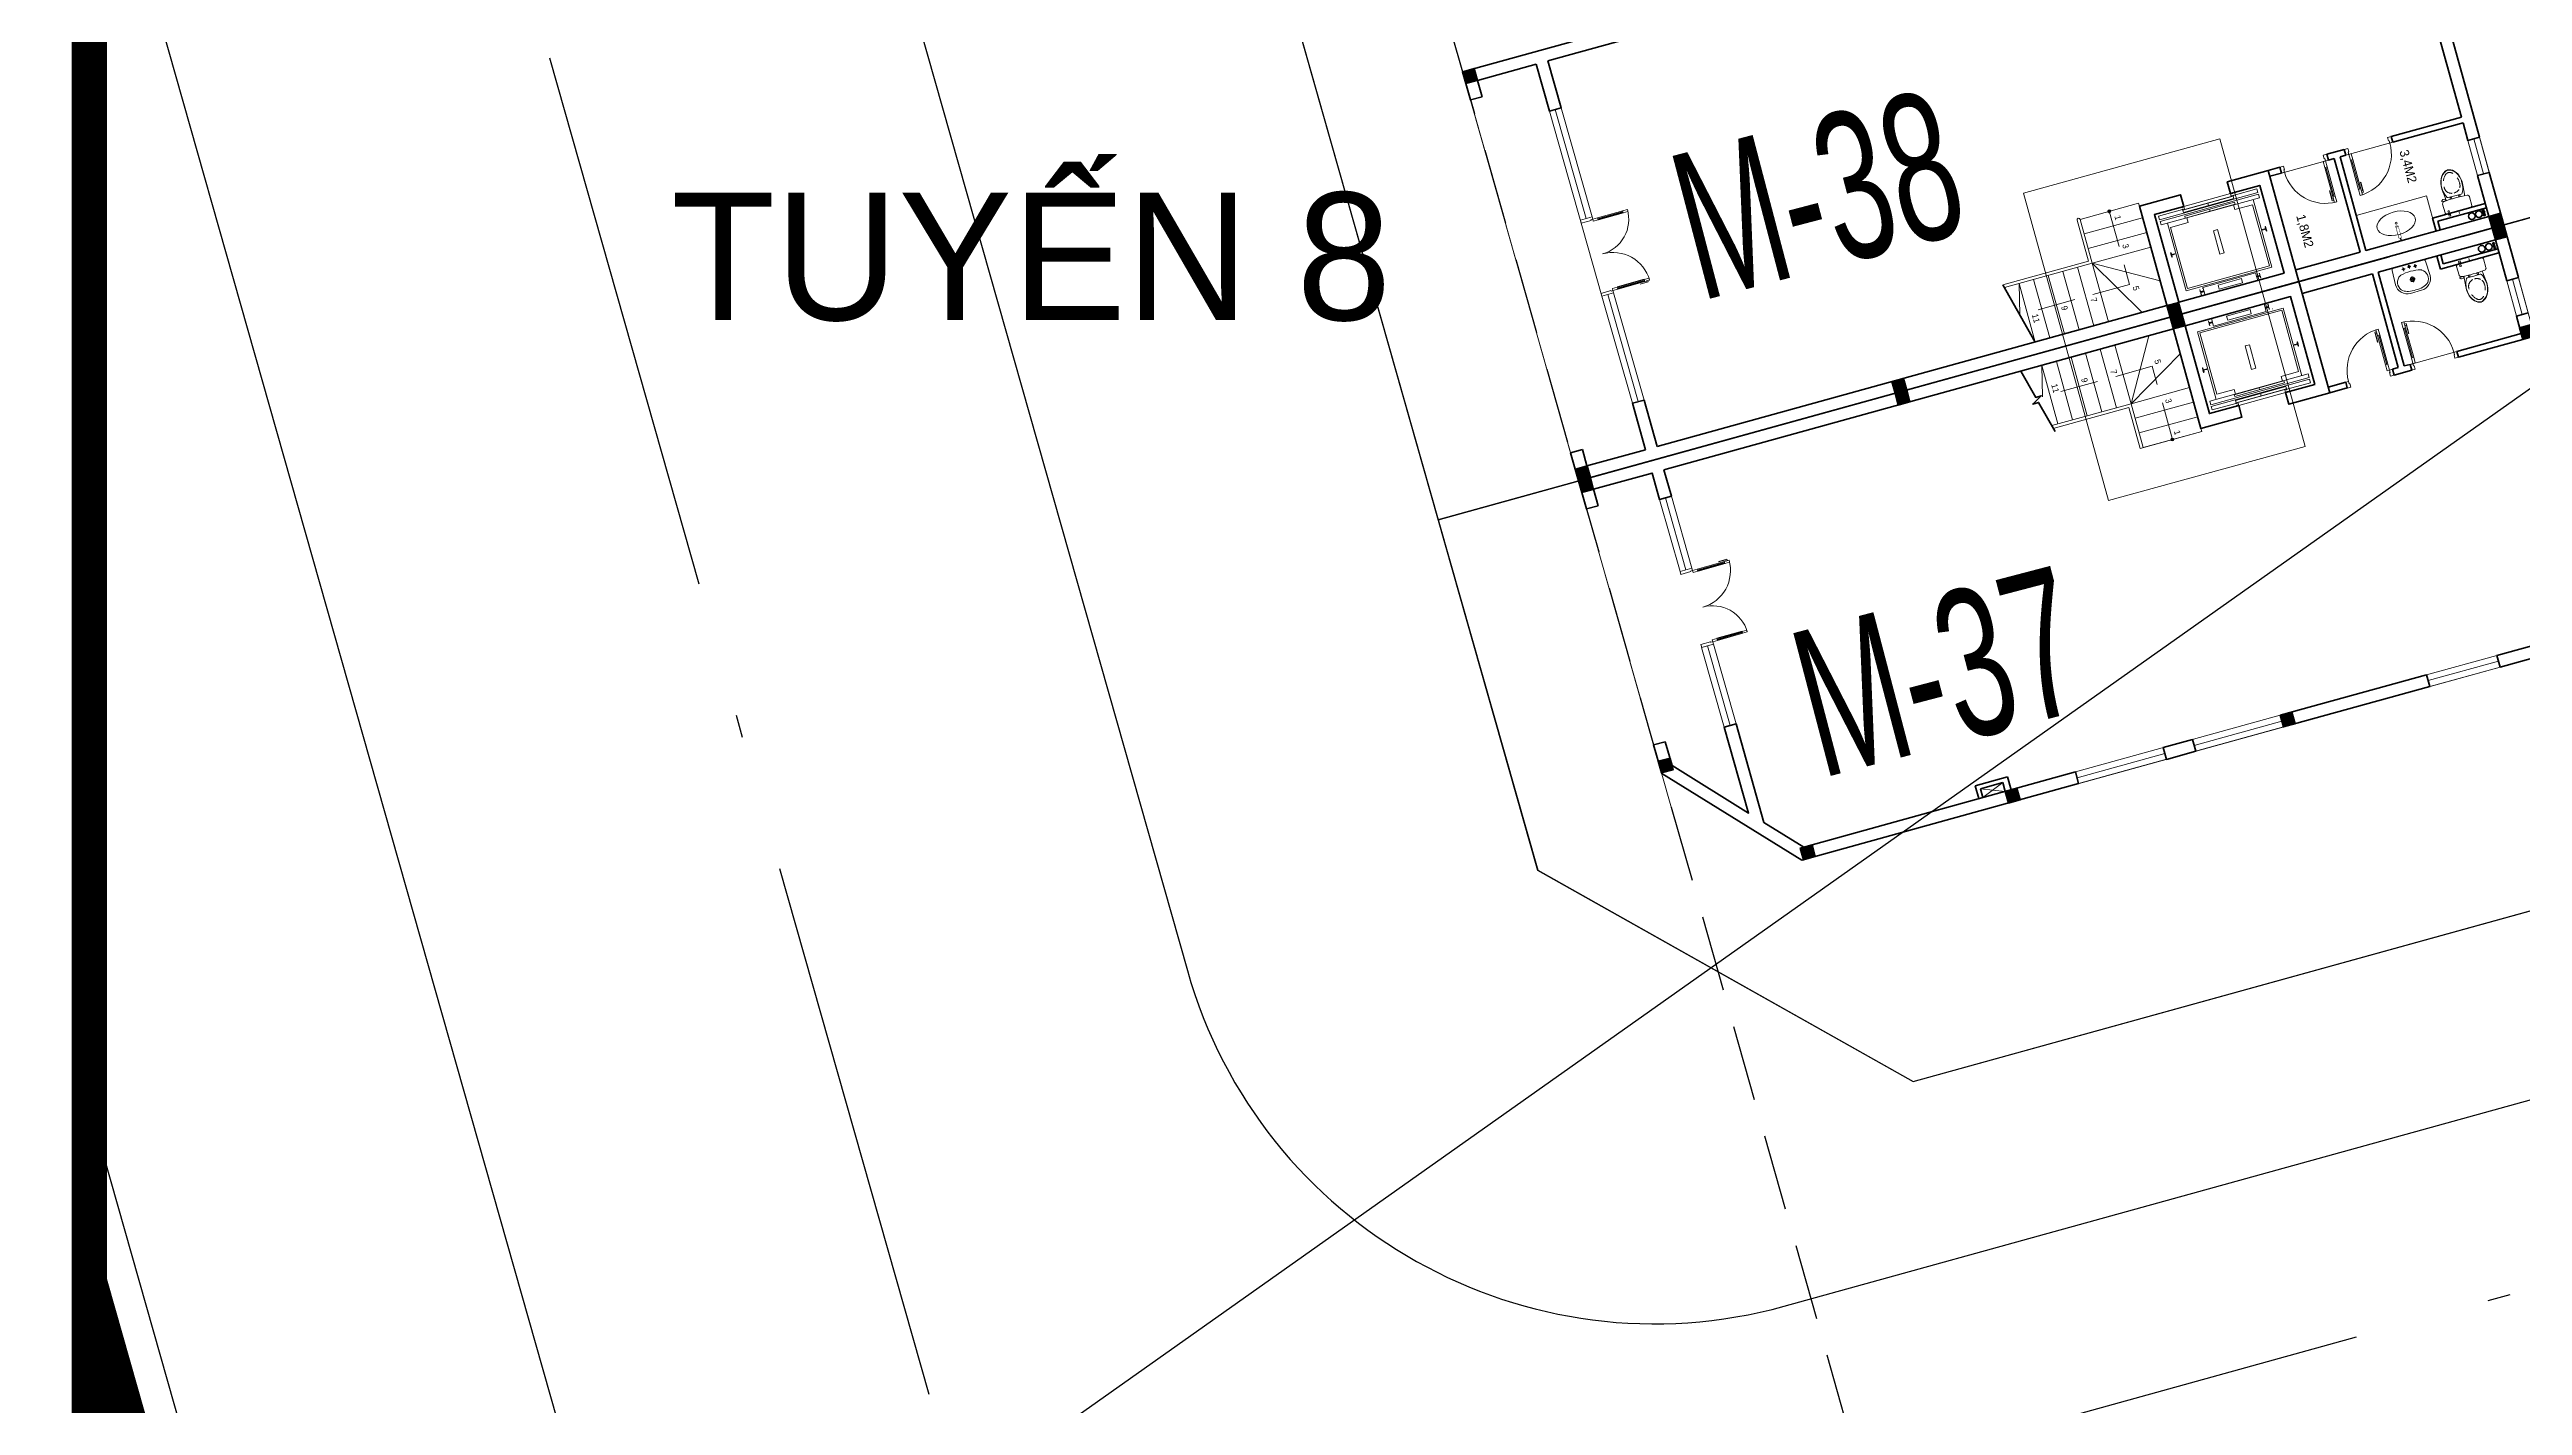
# Model space of a CAD drawing. Header units: metres. Extents: x 568006 to 1139366, y 2064802 to 4131555.
# Drawn here: x 569858.88 to 569899.6, y 2065001.44 to 2065023.77 of the extents above; entities that cross this region are included whole.
import ezdxf
from ezdxf.enums import TextEntityAlignment as Align
from ezdxf.xclip import XClip

# ---------------------------------------------------------------- set-up
doc = ezdxf.new("R2010")
doc.units = ezdxf.units.M
doc.header["$XCLIPFRAME"] = 0
for name, pattern in [('$AUDIT_BAD_LTYPE2', [0]), ('ACAD_ISO10W100', [18.5, 12, -3, 0.5, -3]), ('CENTER', [2, 1.25, -0.25, 0.25, -0.25]), ('CENTER2', [1.125, 0.75, -0.125, 0.125, -0.125]), ('HIDDEN', [0.375, 0.25, -0.125]), ('HIDDEN2', [0.1875, 0.125, -0.0625]), ('xref-thap C (mb tang 32-2)$0$HIDDEN', [0.375, 0.25, -0.125])]:
    doc.linetypes.add(name, pattern=pattern)
doc.layers.get('0').update_dxf_attribs({"linetype": 'CONTINUOUS'})
doc.layers.get('DEFPOINTS').update_dxf_attribs({"color": 152, "linetype": 'CONTINUOUS'})
for name, color, linetype, lineweight in [('-CONCRETE', 1, 'CONTINUOUS', 35), ('-DIM', 9, 'CONTINUOUS', 13), ('-DOOR', 137, 'CONTINUOUS', 9), ('-FURNITURE', 46, 'CONTINUOUS', 9), ('-HATCH', 8, 'CONTINUOUS', 5), ('-KH', 143, 'CONTINUOUS', 13), ('-LINE1', 7, 'CONTINUOUS', 18), ('-LINE2', 252, 'CONTINUOUS', 9), ('-TEXT', 7, 'CONTINUOUS', 15), ('-WALL', 4, 'CONTINUOUS', 35), ('A-KY HIEU', 34, 'CONTINUOUS', 20), ('boDnv', 54, 'CONTINUOUS', 25), ('E- RANH GIOI', 1, 'CENTER', 13), ('hung-demlonha', 7, 'CONTINUOUS', 15)]:
    doc.layers.add(name, color=color, linetype=linetype, lineweight=lineweight)
for name, color, linetype in [('01.AXIS', 160, 'CENTER2'), ('APOLIC', 7, 'CONTINUOUS'), ('CDC.01.AXIS', 160, 'CENTER2'), ('ChiaLo', 128, 'CENTER'), ('datOBt', 42, 'CONTINUOUS'), ('datOlienke', 42, 'CONTINUOUS'), ('datOXh', 42, 'CONTINUOUS'), ('ghi_chu', 7, 'CONTINUOUS'), ('LogDg', 7, 'CONTINUOUS'), ('LoLK', 6, 'CONTINUOUS'), ('RANHGIOI', 2, 'HIDDEN'), ('TEXT25', 2, 'CONTINUOUS'), ('TimDg', 222, 'CONTINUOUS'), ('ViaHeS', 32, 'CONTINUOUS')]:
    doc.layers.add(name, color=color, linetype=linetype)
doc.layers.add('KCS_Plotter', color=11, linetype='CONTINUOUS', plot=False)
doc.styles.add('avantH', font='', dxfattribs={"height": 10})
doc.styles.add('kieuchuDim', font='arial.ttf', dxfattribs={"width": 0.75})
doc.styles.add('QH1', font='arialbd.ttf', dxfattribs={"width": 0.8})
doc.styles.add('rms', font='romans.shx', dxfattribs={"width": 0.7, "bigfont": 'vns.shx'})
doc.styles.add('T1', font='', dxfattribs={"height": 200})
doc.styles.get('avantH').set_extended_font_data('.VnAvantH')
doc.styles.get('T1').set_extended_font_data('VNgeometric Light')
doc.linetypes.add('ADL', pattern='A,0.125,-0.15,["++",rms,S=0.5,R=0,X=0,Y=-0.2245],-1.35,1.125', length=2.75)

# ---------------------------------------------------------------- blocks, each defined once
blk = doc.blocks.new('A$C758D662A')
at = {"linetype": 'HIDDEN', "ltscale": 500}
for radius in [300, 200]:
    blk.add_circle((0, 0), radius, dxfattribs=at)
at = {"layer": 'CDC.01.AXIS', "ltscale": 200}
for p, q in [((437, 0), (-437, 0)), ((0, 437), (0, -437))]:
    blk.add_line(p, q, dxfattribs=at)
blk = doc.blocks.new('MAU M1SH')
at = {"layer": '01.AXIS', "ltscale": 500}
for p, q in [((-370, 15724), (-370, -2671)), ((5410, 15724), (5410, -2671)), ((-1468, 14700), (6323, 14700)), ((-1468, 9100), (6323, 9100)), ((-1468, 4400), (6323, 4400)), ((-1575, -100), (6216, -100))]:
    blk.add_line(p, q, dxfattribs=at)
at = {"xscale": 0.5, "yscale": 0.5, "zscale": 0.5}
for p in [(-30, 14700), (5070, 14700), (-30, 9550), (5070, 9550), (-30, 8650), (5070, 8650), (-30, 4850), (5070, 4850), (-30, 3950), (5070, 3950), (-30, -100), (5070, -100)]:
    blk.add_blockref('A$C758D662A', p, dxfattribs=at)
blk = doc.blocks.new('A$C5C575821')
at = {"layer": '-CONCRETE'}
h = blk.add_hatch(color=256, dxfattribs=at)
h.dxf.hatch_style = 1
h.paths.add_polyline_path([(0, 200), (0, 0), (200, 0), (200, 200)])
blk.add_lwpolyline([(0, 0), (200, 0), (200, 200), (0, 200)], close=True, dxfattribs=at)
blk = doc.blocks.new('X-5M-DH-2-CORE$0$A$C75E80C28')
at = {"layer": '-LINE2', "linetype": 'Continuous', "ltscale": 2}
for p, q in [((-731, -149), (731, -149)), ((-731, -1305), (-731, -149)), ((-700, -179), (700, -179)), ((-700, -1225), (-700, -179)), ((-557, -113), (-560, -113)), ((-510, -22), (-510, -51)), ((-507, -22), (-510, -22)), ((-510, -109), (-510, -79)), ((-507, -22), (-507, -51)), ((-507, -109), (-507, -79)), ((-456, -57), (-501, -57)), ((-456, -60), (-501, -60)), ((-456, -70), (-501, -70)), ((-456, -73), (-501, -73)), ((-453, -63), (-453, -67)), ((-450, -63), (-450, -67)), ((450, -63), (450, -67)), ((453, -63), (453, -67)), ((456, -57), (501, -57)), ((456, -60), (501, -60)), ((456, -70), (501, -70)), ((456, -73), (501, -73)), ((457, -113), (460, -113)), ((507, -22), (510, -22)), ((507, -22), (507, -51)), ((507, -109), (507, -79)), ((510, -22), (510, -51)), ((510, -109), (510, -79)), ((700, -1225), (700, -179)), ((731, -1305), (731, -149)), ((840, -1305), (-840, -1305)), ((-840, -1365), (-840, -1305)), ((840, -1365), (-840, -1365)), ((840, -1395), (-840, -1395)), ((-840, -1395), (-840, -1455)), ((-840, -1455), (-435, -1455)), ((-700, -1225), (-400, -1225)), ((-435, -1450), (-435, -1460)), ((-435, -1450), (-400, -1450)), ((-435, -1460), (-425, -1460)), ((-435, -1490), (-435, -1500)), ((-435, -1490), (-425, -1490)), ((-435, -1500), (-400, -1500)), ((-433, -1452), (-433, -1458)), ((-433, -1452), (-402, -1452)), ((-433, -1458), (-425, -1458)), ((-433, -1492), (-433, -1498)), ((-433, -1492), (-425, -1492)), ((-433, -1498), (-402, -1498)), ((430, -1406), (-430, -1406)), ((-430, -1406), (-430, -1446)), ((430, -1446), (-430, -1446)), ((425, -1309), (-425, -1309)), ((-425, -1343), (-425, -1309)), ((425, -1343), (-425, -1343)), ((-425, -1458), (-425, -1460)), ((-425, -1490), (-425, -1492)), ((-402, -1452), (-402, -1498)), ((-400, -1305), (-400, -1225)), ((400, -1450), (-400, -1450)), ((-400, -1450), (-400, -1500)), ((0, -1309), (0, -1343)), ((0, -1406), (0, -1446)), ((700, -1225), (400, -1225)), ((400, -1305), (400, -1225)), ((400, -1450), (400, -1500)), ((435, -1450), (400, -1450)), ((435, -1500), (400, -1500)), ((402, -1452), (402, -1498)), ((433, -1452), (402, -1452)), ((433, -1498), (402, -1498)), ((425, -1343), (425, -1309)), ((433, -1458), (425, -1458)), ((425, -1458), (425, -1460)), ((435, -1460), (425, -1460)), ((425, -1490), (425, -1492)), ((435, -1490), (425, -1490)), ((433, -1492), (425, -1492)), ((430, -1406), (430, -1446)), ((433, -1452), (433, -1458)), ((433, -1492), (433, -1498)), ((435, -1450), (435, -1460)), ((840, -1455), (435, -1455)), ((435, -1490), (435, -1500)), ((840, -1365), (840, -1305)), ((840, -1395), (840, -1455))]:
    blk.add_line(p, q, dxfattribs=at)
for points in [[(-450, 0), (-450, -130), (450, -130), (450, 0)], [(-200, -29), (200, -29), (200, -101), (-200, -101)], [(-36, -584), (36, -584), (36, -984), (-36, -984)]]:
    blk.add_lwpolyline(points, close=True, dxfattribs=at)
for points in [[(-780, -789), (-751, -789, 0.414214), (-750, -788), (-750, -784), (-750, -780, 0.414214), (-751, -779), (-780, -779, -0.256978), (-784, -782), (-798, -782, -0.414214), (-801, -779), (-804, -750, 0.414214), (-807, -746), (-812, -746), (-812, -784), (-812, -822), (-807, -822, 0.414214), (-804, -818), (-801, -789, -0.414214), (-798, -786), (-784, -786, -0.256978), (-780, -789)], [(780, -789), (751, -789, -0.414214), (750, -788), (750, -784), (750, -780, -0.414214), (751, -779), (780, -779, 0.256978), (784, -782), (798, -782, 0.414214), (801, -779), (804, -750, -0.414214), (807, -746), (812, -746), (812, -784), (812, -822), (807, -822, -0.414214), (804, -818), (801, -789, 0.414214), (798, -786), (784, -786, 0.256978), (780, -789)]]:
    blk.add_lwpolyline(points, format="xyb", dxfattribs=at)
for centre, radius, start, end in [((-501, -51), 9.4, 180, 270), ((-501, -79), 9.4, 90, 180), ((-501, -51), 6.2, 180, 270), ((-501, -79), 6.2, 90, 180), ((-456, -63), 6.2, 360, 90), ((-456, -63), 3, 360, 90), ((-456, -67), 6.2, 270, 360), ((-456, -67), 3, 270, 360), ((456, -63), 6.2, 90, 180), ((456, -67), 6.2, 180, 270), ((456, -63), 3, 90, 180), ((456, -67), 3, 180, 270), ((501, -51), 6.2, 270, 360), ((501, -51), 9.4, 270, 360), ((501, -79), 9.4, 360, 90), ((501, -79), 6.2, 360, 90)]:
    blk.add_arc(centre, radius, start, end, dxfattribs=at)
blk = doc.blocks.new('A$C3F71457E')
at = {"layer": '-CONCRETE'}
blk.add_lwpolyline([(0, -100), (0, 400), (-1500, 400), (-1500, -1400), (0, -1400), (0, -900), (200, -900), (200, -1600), (-1700, -1600), (-1700, 600), (200, 600), (200, -100), (0, -100)], dxfattribs=at)
at = {"layer": '-LINE1'}
blk.add_line((0, -900), (0, -100), dxfattribs=at)
at = {"color": 2, "rotation": 90}
blk.add_blockref('X-5M-DH-2-CORE$0$A$C75E80C28', (-1500, -500), dxfattribs=at)
blk = doc.blocks.new('A$C18091ED7')
for p, q in [((-83, -267), (-83, -300)), ((-83, -278), (-83, -288)), ((-61, -290), (-83, -290)), ((-63, -265), (-81, -265)), ((-61, -267), (-61, -300)), ((0, -42), (0, 0)), ((61, -267), (61, -300)), ((61, -290), (83, -290)), ((63, -265), (81, -265)), ((83, -267), (83, -300)), ((83, -278), (83, -288)), ((146, -27), (179, -27)), ((146, -27), (146, -30)), ((146, -30), (166, -30)), ((153, -37), (146, -30)), ((152, 0), (152, -27)), ((152, 0), (179, 0)), ((153, -37), (166, -37)), ((153, -40), (153, -37)), ((153, -40), (178, -40)), ((153, -40), (178, -40)), ((153, -40), (153, -42)), ((165, -262), (165, -290)), ((185, -30), (166, -30)), ((178, -37), (166, -37)), ((168, -260), (228, -260)), ((168, -292), (207, -292)), ((185, -30), (178, -37)), ((178, -37), (178, -40)), ((178, -40), (178, -42)), ((179, 0), (179, -27)), ((179, -27), (185, -27)), ((185, -27), (185, -30)), ((231, -274), (231, -262))]:
    blk.add_line(p, q)
for points in [[(230, -219, -0.137407), (225, -235), (222, -241, -0.236081), (198, -255, -0.051961), (-198, -255, -0.236081), (-222, -241), (-225, -235, -0.137407), (-230, -219), (-230, -72, -0.198912), (-226, -63), (-209, -46, -0.198912), (-200, -42), (0, -42), (200, -42, -0.198912), (209, -46), (226, -63, -0.198912), (230, -72)], [(144, -619, -0.212405), (26, -734, -0.027685), (-1, -739, -0.022279), (-26, -734, -0.212405), (-144, -619, -0.142796), (-167, -428, -0.093005), (-128, -309, -0.256439), (-111, -300), (0, -300), (111, -300, -0.256439), (128, -309, -0.093005), (167, -428, -0.142796)]]:
    blk.add_lwpolyline(points, format="xyb", close=True)
at = {"linetype": 'xref-thap C (mb tang 32-2)$0$HIDDEN', "ltscale": 100}
blk.add_lwpolyline([(61, -669, -0.199031), (0, -699, -0.199031), (-61, -669, -0.218924), (-132, -478, -0.153791), (-112, -404, -0.236701), (0, -348, -0.236701), (112, -404, -0.153791), (132, -478, -0.218924)], format="xyb", close=True, dxfattribs=at)
blk.add_circle((166, -78), 13.9)
for centre, radius, start, end in [((-81, -267), 1.98, 90, 180), ((-63, -267), 1.98, 0, 90), ((63, -267), 1.98, 90, 180), ((81, -267), 1.98, 0, 90), ((168, -262), 2.47, 90, 180), ((168, -290), 2.47, 180, 270), ((207, -277), 15.5, 270, 306.4659), ((168, -225), 80.1, 306.4659, 320.3123), ((228, -274), 2.47, 320.3123, 0)]:
    blk.add_arc(centre, radius, start, end)
for points in [[(-156, -259), (-157, -267), (-164, -328), (-169, -385), (-184, -528), (-136, -679), (-50, -735), (-20, -741), (0, -744)], [(156, -259), (157, -267), (164, -328), (169, -385), (184, -528), (136, -679), (50, -735), (20, -741), (0, -744)]]:
    blk.add_open_spline(points, degree=3, knots=[130.613938, 130.613938, 130.613938, 130.613938, 152.852109, 311.129351, 417.703951, 561.383393, 697.692632, 710.812262, 710.812262, 710.812262, 710.812262])
blk = doc.blocks.new('Sink_Cicle')
blk.add_lwpolyline([(17, -50), (-17, -50), (-18, -252), (17, -252)], close=True)
blk.add_circle((0, -300), 17.5)
at = {"layer": 'DEFPOINTS'}
blk.add_line((0, -100), (0, 0), dxfattribs=at)
blk.add_wipeout([(17, -50), (-17, -50), (-18, -252), (17, -252)])
at = {"layer": '-FURNITURE', "linetype": 'Continuous'}
blk.add_ellipse((0, -300), major_axis=(-325, 0), ratio=0.584615, dxfattribs=at)
blk.add_line((-18, -237), (17, -237))
blk = doc.blocks.new('*U286')
at = {"linetype": '$AUDIT_BAD_LTYPE2'}
for p, q in [((70, 100), (70, 600)), ((90, 600), (90, 100))]:
    blk.add_line(p, q, dxfattribs=at)
for points in [[(50, 600), (90, 600), (90, 700), (50, 700), (50, 600)], [(50, 603), (50, 100)], [(50, 100), (90, 100), (90, 0), (50, 0), (50, 100)]]:
    blk.add_lwpolyline(points)
for points in [[(118, 495), (118, 664), (90, 664), (90, 636), (113, 636), (113, 495)], [(0, 0), (50, 0), (50, -40), (60, -40), (60, -100), (0, -100)], [(800, 0), (750, 0), (750, -40), (740, -40), (740, -100), (800, -100)]]:
    blk.add_lwpolyline(points, close=True)
at = {"linetype": '$AUDIT_BAD_LTYPE2', "ltscale": 0.3}
blk.add_arc((50, 0), 700, 0, 90, dxfattribs=at)
blk = doc.blocks.new('*U231')
for points in [[(22, 564), (22, 734), (50, 734), (50, 706), (27, 706), (27, 564)], [(0, 0), (50, 0), (50, -40), (60, -40), (60, -246), (0, -246)], [(1599, 0), (1549, 0), (1549, -40), (1539, -40), (1539, -246), (1599, -246)]]:
    blk.add_lwpolyline(points, close=True)
for points in [[(50, 670), (90, 670), (90, 770), (50, 770), (50, 670)], [(50, 673), (50, 100)], [(1549, 629), (1509, 629), (1509, 729), (1549, 729), (1549, 629)], [(1549, 632), (1549, 100)], [(50, 100), (90, 100), (90, 0), (50, 0), (50, 100)], [(1549, 100), (1509, 100), (1509, 0), (1549, 0), (1549, 100)]]:
    blk.add_lwpolyline(points)
at = {"ltscale": 0.3}
for points in [[(820, 0, 0.414214), (50, 770, 0.414214)], [(820, 0, -0.414214), (1549, 729, -0.414214)]]:
    blk.add_lwpolyline(points, format="xyb", dxfattribs=at)
at = {"layer": 'APOLIC', "linetype": '$AUDIT_BAD_LTYPE2'}
for p, q in [((70, 100), (70, 670)), ((90, 670), (90, 100)), ((1509, 629), (1509, 100)), ((1529, 100), (1529, 629))]:
    blk.add_line(p, q, dxfattribs=at)
blk = doc.blocks.new('A$C4ace49fd')
for p, q in [((167, 414), (224, 414)), ((195, 383), (195, 443)), ((267, 429), (324, 429)), ((295, 398), (295, 458)), ((367, 414), (424, 414)), ((395, 383), (395, 443)), ((249, 215), (342, 215)), ((295, 165), (295, 264))]:
    blk.add_line(p, q)
for points in [[(0, 200, 0.414214), (200, 0), (390, 0, 0.414214), (590, 200), (581, 446, 0.409799), (551, 475), (39, 475, 0.403607), (9, 446)], [(177, 40, 0.090773), (424, 43, 0.149887), (521, 96, 0.430722), (482, 321, 0.080637), (470, 327, 0.127732), (125, 329, 0.074208), (114, 325, 0.443092), (69, 96, 0.13364), (154, 46, 0.033617)]]:
    blk.add_lwpolyline(points, format="xyb", close=True)
for centre, radius in [((195, 414), 17.5), ((295, 429), 17.5), ((395, 414), 17.5), ((295, 215), 37.5), ((295, 215), 22.5), ((295, 215), 22.5)]:
    blk.add_circle(centre, radius)
blk = doc.blocks.new('tmbc_khub')
at = {"layer": '-HATCH', "true_color": 0x8c8896}
h = blk.add_hatch(color=252, dxfattribs=at)
h.dxf.hatch_style = 1
edge = h.paths.add_edge_path()
edge.add_arc((-253.588, 356.722), 0.0246, 0, 360)
h = blk.add_hatch(color=252, dxfattribs=at)
h.dxf.hatch_style = 1
edge = h.paths.add_edge_path()
edge.add_arc((-252.548, 352.964), 0.0246, 0, 360)
at = {"layer": '-CONCRETE'}
for centre, radius in [((-247.442, 356.741), 0.013), ((-247.429, 356.744), 0.013), ((-247.62, 356.64), 0.055), ((-247.503, 356.673), 0.055), ((-247.432, 356.704), 0.013), ((-247.42, 356.664), 0.013), ((-247.419, 356.707), 0.013), ((-247.408, 356.667), 0.013), ((-247.456, 356.105), 0.055), ((-247.34, 356.137), 0.055), ((-247.261, 356.191), 0.013), ((-247.25, 356.151), 0.013), ((-247.24, 356.114), 0.013)]:
    blk.add_circle(centre, radius, dxfattribs=at)
at = {"layer": '-DIM', "color": 6}
for p, q in [((-260.693, 346.526), (-268.885, 375.387)), ((-263.002, 345.871), (-271.194, 374.731))]:
    blk.add_line(p, q, dxfattribs=at)
at = {"layer": '-DOOR'}
for p, q in [((-262.807, 358.37), (-261.943, 355.323)), ((-262.201, 356.601), (-262.711, 358.397)), ((-262.615, 358.424), (-262.105, 356.629)), ((-261.943, 355.323), (-261.442, 353.56)), ((-261.846, 355.351), (-261.346, 353.587)), ((-261.75, 355.378), (-261.25, 353.614)), ((-247.207, 349.409), (-248.363, 349.089)), ((-248.363, 349.089), (-247.207, 349.409)), ((-247.18, 349.312), (-248.337, 348.993)), ((-248.337, 348.993), (-247.18, 349.312)), ((-247.153, 349.216), (-248.31, 348.896)), ((-248.31, 348.896), (-247.153, 349.216)), ((-250.746, 348.326), (-252.192, 347.926)), ((-252.674, 347.793), (-254.12, 347.393)), ((-252.7, 347.889), (-252.219, 348.022)), ((-252.647, 347.696), (-252.165, 347.83))]:
    blk.add_line(p, q, dxfattribs=at)
for points in [[(-264.107, 358.555), (-262.458, 352.744)], [(-247.428, 357.337), (-247.588, 357.915)], [(-246.948, 355.602), (-246.788, 355.024)], [(-260.56, 350.818), (-260.897, 352.005)], [(-260.205, 349.567), (-259.831, 348.252)]]:
    blk.add_lwpolyline(points, dxfattribs=at)
for points in [[(-247.492, 357.942), (-247.332, 357.363), (-247.524, 357.31), (-247.684, 357.888)], [(-246.692, 355.05), (-246.852, 355.629), (-247.045, 355.575), (-246.885, 354.997)], [(-260.8, 352.032), (-260.463, 350.845), (-260.656, 350.79), (-260.993, 351.977)], [(-259.735, 348.28), (-260.108, 349.594), (-260.301, 349.54), (-259.928, 348.225)], [(-254.146, 347.489), (-250.773, 348.422), (-250.72, 348.23), (-254.093, 347.297)]]:
    blk.add_lwpolyline(points, close=True, dxfattribs=at)
at = {"layer": '-FURNITURE'}
blk.add_lwpolyline([(-248.365, 356.974), (-248.205, 356.396), (-249.362, 356.076), (-249.522, 356.654)], close=True, dxfattribs=at)
for points in [[(-255.71, 347.213), (-255.303, 347.17)], [(-255.344, 347.314), (-255.67, 347.069)]]:
    blk.add_lwpolyline(points, dxfattribs=at)
at = {"layer": '-HATCH'}
for p, q in [((-250.752, 357.351), (-249.981, 357.565)), ((-248.921, 357.858), (-249.692, 357.645)), ((-247.865, 354.415), (-248.636, 354.201))]:
    blk.add_line(p, q, dxfattribs=at)
at = {"layer": '-KH', "linetype": 'HIDDEN2', "ltscale": 5}
for p, q in [((-255.062, 355.018), (-255.075, 355.533)), ((-254.689, 353.669), (-254.701, 354.184))]:
    blk.add_line(p, q, dxfattribs=at)
for points in [[(-253.595, 356.746), (-253.255, 355.518), (-255.062, 355.018)], [(-252.548, 352.964), (-252.881, 354.169), (-254.689, 353.669)]]:
    blk.add_lwpolyline(points, dxfattribs=at)
at = {"layer": '-KH'}
for centre in [(-253.588, 356.722), (-252.548, 352.964)]:
    blk.add_circle(centre, 0.0246, dxfattribs=at)
at = {"layer": '-LINE1'}
for p, q in [((-253.105, 356.856), (-254.07, 356.589)), ((-253.092, 356.808), (-253.105, 356.856)), ((-253.932, 355.901), (-254.118, 356.576)), ((-253.87, 355.866), (-254.07, 356.589)), ((-254.003, 356.348), (-253.04, 356.615)), ((-253.937, 356.107), (-252.973, 356.374)), ((-252.906, 356.133), (-253.87, 355.866)), ((-255.341, 355.511), (-253.932, 355.901)), ((-255.316, 355.467), (-253.87, 355.866)), ((-253.87, 355.866), (-253.047, 355.056)), ((-253.87, 355.866), (-252.752, 355.576)), ((-253.23, 353.553), (-252.94, 354.671)), ((-253.23, 353.553), (-252.42, 354.376)), ((-254.536, 353.192), (-253.23, 353.553)), ((-254.511, 353.147), (-253.265, 353.492)), ((-253.265, 353.492), (-253.078, 352.818)), ((-252.266, 353.82), (-253.23, 353.553)), ((-253.23, 353.553), (-253.03, 352.831)), ((-253.163, 353.313), (-252.2, 353.579)), ((-252.2, 353.579), (-253.163, 353.313)), ((-253.097, 353.072), (-252.133, 353.338)), ((-252.133, 353.338), (-253.097, 353.072)), ((-252.066, 353.097), (-253.078, 352.818)), ((-253.03, 352.831), (-252.066, 353.097)), ((-252.079, 353.145), (-252.066, 353.098))]:
    blk.add_line(p, q, dxfattribs=at)
at = {"layer": '-LINE1', "lineweight": 18}
for p, q in [((-255.075, 355.533), (-254.808, 354.569)), ((-254.834, 355.6), (-254.567, 354.636)), ((-254.593, 355.666), (-254.326, 354.703)), ((-254.352, 355.733), (-254.086, 354.769)), ((-254.111, 355.8), (-253.845, 354.836)), ((-253.87, 355.866), (-253.604, 354.903)), ((-253.953, 353.353), (-254.219, 354.317)), ((-253.712, 353.42), (-253.978, 354.384)), ((-253.471, 353.487), (-253.737, 354.451)), ((-253.23, 353.553), (-253.497, 354.517)), ((-254.942, 354.117), (-254.942, 354.117)), ((-254.435, 353.22), (-254.701, 354.184)), ((-254.194, 353.287), (-254.46, 354.251))]:
    blk.add_line(p, q, dxfattribs=at)
at = {"layer": '-LINE1'}
for points in [[(-264.238, 359.016), (-262.327, 352.283), (-247.092, 356.496), (-248.958, 363.243)], [(-255.001, 357.02), (-253.6, 351.957), (-250.365, 352.851), (-251.766, 357.914)], [(-262.327, 352.283), (-260.959, 347.465), (-258.651, 346.036), (-245.226, 349.749), (-247.092, 356.496)]]:
    blk.add_lwpolyline(points, close=True, dxfattribs=at)
blk.add_lwpolyline([(-262.199, 351.82), (-261.093, 347.934)], dxfattribs=at)
blk.add_arc((-254.094, 356.582), 0.025, 15.4592, 195.4592, dxfattribs=at)
at = {"layer": '-WALL', "linetype": 'Continuous', "ltscale": 10}
for p, q in [((-257.825, 360.791), (-264.239, 359.017)), ((-257.771, 360.598), (-262.835, 359.198)), ((-262.835, 359.198), (-262.615, 358.424)), ((-264.239, 359.017), (-264.107, 358.555)), ((-263.027, 359.144), (-263.991, 358.878)), ((-263.991, 358.878), (-263.915, 358.608)), ((-263.027, 359.144), (-262.807, 358.37)), ((-263.915, 358.608), (-264.107, 358.555)), ((-262.327, 352.283), (-247.092, 356.496)), ((-249.362, 356.076), (-247.338, 356.636)), ((-250.518, 355.756), (-249.458, 356.049)), ((-261.032, 352.848), (-252.639, 355.169)), ((-261.442, 353.56), (-261.225, 352.795)), ((-261.25, 353.614), (-261.032, 352.848)), ((-262.458, 352.744), (-262.265, 352.798)), ((-262.458, 352.744), (-262.327, 352.283)), ((-262.265, 352.798), (-262.189, 352.528)), ((-262.189, 352.528), (-261.225, 352.795))]:
    blk.add_line(p, q, dxfattribs=at)
at = {"layer": '-WALL'}
for p, q in [((-247.958, 359.628), (-247.492, 357.942)), ((-248.151, 359.575), (-247.791, 358.274)), ((-262.615, 358.424), (-262.807, 358.37)), ((-248.948, 357.954), (-247.791, 358.274)), ((-248.921, 357.858), (-247.764, 358.178)), ((-247.764, 358.178), (-247.684, 357.888)), ((-250.008, 357.661), (-249.719, 357.741)), ((-249.981, 357.565), (-250.008, 357.661)), ((-249.981, 357.565), (-249.885, 357.591)), ((-249.458, 356.049), (-249.885, 357.591)), ((-249.788, 357.618), (-249.692, 357.645)), ((-249.362, 356.076), (-249.788, 357.618)), ((-249.692, 357.645), (-249.719, 357.741)), ((-248.921, 357.858), (-248.948, 357.954)), ((-247.492, 357.942), (-247.684, 357.888)), ((-250.972, 357.394), (-250.779, 357.448)), ((-250.945, 357.298), (-250.752, 357.351)), ((-250.752, 357.351), (-250.779, 357.448)), ((-247.332, 357.363), (-247.524, 357.31)), ((-247.524, 357.31), (-247.338, 356.636)), ((-247.332, 357.363), (-247.092, 356.496)), ((-248.264, 356.608), (-247.397, 356.848)), ((-248.178, 356.559), (-247.378, 356.78)), ((-248.264, 356.608), (-248.205, 356.396)), ((-248.178, 356.559), (-248.138, 356.414)), ((-247.092, 356.496), (-246.852, 355.629)), ((-248.136, 355.771), (-248.195, 355.983)), ((-248.136, 355.771), (-247.173, 356.038)), ((-248.088, 355.858), (-248.128, 356.002)), ((-248.088, 355.858), (-247.191, 356.105)), ((-247.231, 356.25), (-247.045, 355.575)), ((-250.412, 355.37), (-249.255, 355.69)), ((-249.255, 355.69), (-248.829, 354.148)), ((-249.159, 355.717), (-248.732, 354.175)), ((-246.852, 355.629), (-247.045, 355.575)), ((-260.923, 352.463), (-252.532, 354.784)), ((-247.865, 354.415), (-246.805, 354.708)), ((-246.692, 355.05), (-246.885, 354.997)), ((-246.885, 354.997), (-246.805, 354.708)), ((-247.865, 354.415), (-247.838, 354.318)), ((-247.838, 354.318), (-246.778, 354.611)), ((-249.985, 353.828), (-249.696, 353.908)), ((-249.696, 353.908), (-249.67, 353.812)), ((-248.925, 354.121), (-248.829, 354.148)), ((-248.925, 354.121), (-248.898, 354.025)), ((-248.898, 354.025), (-248.609, 354.105)), ((-248.732, 354.175), (-248.636, 354.201)), ((-248.609, 354.105), (-248.636, 354.201)), ((-248.636, 354.201), (-248.609, 354.105)), ((-261.25, 353.614), (-261.442, 353.56)), ((-249.959, 353.732), (-249.67, 353.812)), ((-262.327, 352.283), (-262.196, 351.821)), ((-260.8, 352.032), (-260.923, 352.463)), ((-262.003, 351.874), (-262.199, 351.82)), ((-260.8, 352.032), (-260.993, 351.977)), ((-247.207, 349.409), (-245.472, 349.889)), ((-247.154, 349.216), (-247.207, 349.409)), ((-247.154, 349.216), (-245.226, 349.749)), ((-248.363, 349.089), (-250.773, 348.423)), ((-248.31, 348.896), (-248.363, 349.089)), ((-248.31, 348.896), (-250.72, 348.23)), ((-259.735, 348.28), (-259.928, 348.225)), ((-259.275, 346.657), (-259.735, 348.28)), ((-250.72, 348.23), (-250.773, 348.423)), ((-250.773, 348.422), (-250.72, 348.23)), ((-261.093, 347.934), (-260.959, 347.465)), ((-260.959, 347.465), (-258.651, 346.036)), ((-254.146, 347.49), (-258.62, 346.252)), ((-255.796, 347.262), (-255.266, 347.408)), ((-255.266, 347.408), (-255.207, 347.196)), ((-254.093, 347.297), (-254.146, 347.49)), ((-254.146, 347.489), (-254.093, 347.297)), ((-254.093, 347.297), (-258.651, 346.036)), ((-255.796, 347.262), (-255.737, 347.05)), ((-255.71, 347.213), (-255.344, 347.314)), ((-255.67, 347.069), (-255.71, 347.213)), ((-255.344, 347.314), (-255.304, 347.17)), ((-258.62, 346.252), (-259.275, 346.657))]:
    blk.add_line(p, q, dxfattribs=at)
at = {"layer": '-WALL', "color": 250}
for p, q in [((-252.701, 347.89), (-252.648, 347.697)), ((-252.219, 348.023), (-252.166, 347.83))]:
    blk.add_line(p, q, dxfattribs=at)
at = {"layer": '-WALL'}
for points in [[(-254.808, 354.569), (-255.341, 355.511)], [(-254.482, 353.097), (-254.753, 353.575), (-254.85, 353.548), (-254.71, 353.683), (-254.8, 353.658), (-255.044, 354.089)], [(-260.993, 351.977), (-261.116, 352.41), (-262.08, 352.144), (-262.003, 351.874)], [(-260.9, 347.988), (-260.788, 347.594), (-259.527, 346.813), (-259.928, 348.225)], [(-260.9, 347.988), (-261.093, 347.934)]]:
    blk.add_lwpolyline(points, dxfattribs=at)
blk.add_lwpolyline([(-252.166, 347.83), (-252.219, 348.023), (-252.701, 347.89), (-252.648, 347.697)], close=True, dxfattribs=at)
at = {"layer": 'boDnv', "color": 10, "linetype": 'ADL', "ltscale": 0.25, "const_width": 1}
blk.add_lwpolyline([(-341.1, 366.888), (-329.099, 369.918), (-320.115, 342.867), (-306.955, 347.783), (-304.689, 342.852), (-287.312, 301.238), (-279.038, 303.019, 0.433258), (-277.535, 305.521), (-309.376, 417.689), (-314.842, 420.762), (-395.852, 398.359, -0.020567), (-436.94, 388.795), (-477.969, 381.009), (-480.265, 378.052), (-477.148, 328.385), (-476.033, 323.75), (-470.843, 323.397), (-453.717, 326.661), (-444.986, 329.688), (-433.92, 330.949), (-407.419, 338.794), (-358.102, 364.026), (-347.858, 365.312)], format="xyb", close=True, dxfattribs=at)
at = {"layer": 'ChiaLo', "ltscale": 5}
blk.add_lwpolyline([(-264.64, 351.643), (-245.164, 357.029)], dxfattribs=at)
blk.add_lwpolyline([(-264.64, 351.643), (-245.164, 357.029)], dxfattribs=at)
blk.add_lwpolyline([(-264.64, 351.643), (-245.164, 357.029)], dxfattribs=at)
at = {"layer": 'datOBt'}
blk.add_lwpolyline([(60.597, 297.139), (67.155, 295.182), (80.61, 268.279), (78.525, 261.293), (8.309, 220.441), (2.286, 222.629), (-8.141, 251.457), (-5.519, 258.673)], close=True, dxfattribs=at)
at = {"layer": 'datOlienke'}
blk.add_lwpolyline([(-157.667, 406.143), (-164.187, 409.512), (-267.74, 380.874), (-271.194, 374.731), (-263.002, 345.871), (-256.817, 342.394), (-150.541, 371.785), (-147.423, 377.819)], close=True, dxfattribs=at)
at = {"layer": 'datOXh', "linetype": 'ByBlock'}
blk.add_lwpolyline([(-340.864, 365.916), (-329.755, 368.721), (-320.737, 341.567), (-307.476, 346.521), (-305.605, 342.45), (-287.915, 300.086), (-278.828, 302.042, 0.433258), (-276.573, 305.794), (-308.527, 418.359), (-314.711, 421.836), (-396.118, 399.322, -0.020567), (-437.127, 389.778), (-478.527, 381.921), (-481.286, 378.367), (-478.141, 328.235), (-476.833, 322.803), (-470.782, 322.39), (-453.458, 325.692), (-444.763, 328.707), (-433.72, 329.965), (-407.046, 337.861), (-357.804, 363.056), (-347.681, 364.326)], format="xyb", close=True, dxfattribs=at)
at = {"layer": 'LogDg'}
for points in [[(-525.939, 380.883), (-629.265, 370.235, 0.338571), (-636.34, 363.569), (-639.445, 344.602, 0.128574), (-633.684, 283.148), (-628.768, 269.649, 0.039408), (-620.799, 252.179), (-607.956, 229.043), (-561.787, 160.747, 0.39217), (-551.194, 158.279), (-505.08, 184.596, -0.007183), (-501.118, 186.783), (-429.258, 225.1), (-405.679, 233.34, -0.181821), (-294.828, 230.731), (-277.694, 223.823, 0.083755), (-253.811, 218.579, 0.513132), (-247.745, 226.211), (-303.035, 420.985, 0.412228), (-315.321, 427.893), (-397.718, 405.105, -0.020567), (-438.245, 395.672), (-483.464, 387.091, -0.021218), (-525.939, 380.883, 0.021218)], [(-144.738, 379.217), (-154.973, 407.513, 0.391769), (-164.628, 412.503), (-271.399, 382.975, 0.416202), (-276.962, 373.08), (-268.77, 344.219, 0.412228), (-258.941, 338.693), (-150.129, 368.786, 0.43702), (-144.738, 379.217)]]:
    blk.add_lwpolyline(points, format="xyb", dxfattribs=at)
blk.add_lwpolyline([(83.43, 269.347), (69.984, 296.232, 0.432836), (58.806, 299.568), (-10.379, 259.317, 0.362457), (-13.879, 249.681), (-3.508, 221.007, 0.467936), (8.038, 216.813), (80.298, 258.854, 0.395833)], format="xyb", close=True, dxfattribs=at)
at = {"layer": 'LoLK'}
for points in [[(-247.563, 365.704), (-267.098, 360.301), (-264.64, 351.643), (-245.164, 357.029)], [(-247.563, 365.703), (-267.098, 360.301), (-264.64, 351.643), (-245.164, 357.029)], [(-245.164, 357.029), (-264.64, 351.643), (-263.001, 345.871), (-256.817, 342.394), (-242.232, 346.427)], [(-245.164, 357.029), (-264.64, 351.643), (-263.002, 345.871), (-256.817, 342.394), (-242.232, 346.427)], [(-245.164, 357.029), (-264.64, 351.643), (-263.002, 345.871), (-256.817, 342.394), (-242.232, 346.427)]]:
    blk.add_lwpolyline(points, close=True, dxfattribs=at)
at = {"layer": 'RANHGIOI', "color": 12, "ltscale": 5}
blk.add_lwpolyline([(-271.554, 384.786), (-257.351, 334.755)], dxfattribs=at)
at = {"layer": 'TimDg', "linetype": 'ACAD_ISO10W100', "ltscale": 0.75}
for points in [[(-301.603, 437.912), (-187.72, 36.731)], [(-271.564, 332.09), (-137.875, 369.062)], [(-9.753, 202.992), (227.16, 340.827)]]:
    blk.add_lwpolyline(points, dxfattribs=at)
at = {"layer": 'ViaHeS'}
blk.add_lwpolyline([(-384.664, 284.886, -0.26799), (-377.409, 282.98), (-374.562, 280.161, 0.272765), (-371.608, 279.413), (-339.416, 288.832, -0.018157), (-335.017, 289.947), (-278.828, 302.042, 0.433258), (-276.573, 305.794), (-308.527, 418.359), (-314.711, 421.836), (-396.118, 399.322, -0.020567), (-437.127, 389.778), (-478.527, 381.921), (-481.286, 378.367), (-478.141, 328.235), (-466.165, 278.481, 0.027613), (-461.52, 262.993), (-458.253, 253.949, 0.457076), (-455.429, 252.864), (-413.044, 275.511, -0.056028), (-400.07, 280.674), (-384.664, 284.886)], format="xyb", dxfattribs=at)
for points in [[(-157.667, 406.143), (-164.187, 409.512), (-267.74, 380.874), (-271.194, 374.731), (-263.002, 345.871), (-256.817, 342.394), (-150.541, 371.785), (-147.423, 377.819)], [(60.597, 297.139), (67.155, 295.182), (80.61, 268.279), (78.525, 261.293), (8.309, 220.441), (2.286, 222.629), (-8.141, 251.457), (-5.519, 258.673)]]:
    blk.add_lwpolyline(points, close=True, dxfattribs=at)
at = {"layer": '-DOOR'}
for name, p, xscale, yscale, zscale, rotation in [('*U286', (-249.981, 357.565), 0.001, 0.001, 0.001, 195.4592483182422), ('*U231', (-261.75, 355.378), -0.0008130081300813007, 0.0008130081300813007, 0.0008130081300813009, 285.8478597274584), ('*U286', (-248.925, 354.121), -0.001, 0.001, 0.001, 15.45924831824228), ('*U286', (-248.636, 354.201), 0.001, 0.001, 0.001, 15.45924831824228), ('*U231', (-260.463, 350.845), 0.000813008130081301, 0.000813008130081301, 0.000813008130081301, 285.8478597274693)]:
    blk.add_blockref(name, p, dxfattribs=dict(at, xscale=xscale, yscale=yscale, zscale=zscale, rotation=rotation))
at = {"layer": '-FURNITURE', "yscale": 0.001, "zscale": 0.001}
for name, p, xscale, rotation in [('A$C18091ED7', (-247.819, 356.687), 0.001, 195.4592483182422), ('A$C4ace49fd', (-248.822, 355.317), 0.001, 15.45924831824228), ('A$C18091ED7', (-247.666, 355.945), -0.001, 15.45924831824228)]:
    blk.add_blockref(name, p, dxfattribs=dict(at, xscale=xscale, rotation=rotation))
at = {"layer": '-WALL', "yscale": 0.001, "zscale": 0.001}
for name, p, xscale, rotation in [('MAU M1SH', (-237.758, 350.986), -0.001, 15.49322576814247), ('A$C5C575821', (-264.239, 359.017), 0.001, 285.4592483182423), ('A$C3F71457E', (-252.46, 356.775), 0.001, 105.4592483182422), ('A$C5C575821', (-247.338, 356.636), 0.001, 285.4592483182423), ('A$C5C575821', (-247.231, 356.25), -0.001, 285.4592483182423), ('A$C3F71457E', (-251.554, 353.498), -0.001, 105.4592483182423), ('A$C5C575821', (-252.639, 355.169), 0.001, 285.4592483182423), ('A$C5C575821', (-252.532, 354.784), -0.001, 285.4592483182423), ('A$C5C575821', (-246.778, 354.611), -0.001, 285.4592483182423), ('A$C5C575821', (-257.169, 353.917), 0.001, 285.4592483182423), ('A$C5C575821', (-257.063, 353.531), -0.001, 285.4592483182423), ('A$C5C575821', (-262.38, 352.475), 0.001, 285.4592483182423), ('A$C5C575821', (-262.272, 352.09), -0.001, 285.4592483182423), ('A$C5C575821', (-250.72, 348.23), -0.001, 285.4592483182423), ('A$C5C575821', (-260.961, 347.473), -0.001, 285.4592483182423), ('A$C5C575821', (-255.25, 346.977), -0.001, 285.4592483182423), ('A$C5C575821', (-258.623, 346.044), -0.001, 285.4592483182423)]:
    blk.add_blockref(name, p, dxfattribs=dict(at, xscale=xscale, rotation=rotation))
at = {"layer": '-TEXT', "style": 'T1'}
for s, p in [('1', (-253.505, 356.64)), ('3', (-253.376, 356.171)), ('9', (-254.383, 355.151)), ('7', (-253.901, 355.285)), ('5', (-253.206, 355.477)), ('11', (-254.865, 355.018)), ('9', (-254.054, 353.963)), ('7', (-253.573, 354.101)), ('5', (-252.849, 354.268)), ('11', (-254.546, 353.866)), ('3', (-252.671, 353.623)), ('1', (-252.526, 353.1))]:
    blk.add_text(s, height=0.1, rotation=285.4592, dxfattribs=at).set_placement(p)
at = {"layer": 'ghi_chu', "lineweight": -2, "style": 'kieuchuDim', "width": 0.6}
for s, p in [('M-38', (-260.325, 355.24)), ('M-37', (-258.337, 347.382))]:
    blk.add_text(s, height=2.43, rotation=14.6755, dxfattribs=at).set_placement(p)
at = {"layer": 'hung-demlonha', "color": 7, "ltscale": 5, "style": 'QH1', "width": 0.65}
for tag, p in [('BT04', (-109.598, 191.643)), ('BT06', (-305.798, 171.199)), ('BT05', (-282.572, 137.244))]:
    blk.add_attdef(tag, text='', height=3.96, rotation=0, dxfattribs=at).set_placement(p, align=Align.CENTER)
at = {"layer": 'RANHGIOI', "color": 12, "ltscale": 9, "style": 'avantH'}
blk.add_text('tuyÕn 8', height=2.1, dxfattribs=at).set_placement((-277.271, 354.93))
blk.add_text('tuyÕn 8', height=2.1, dxfattribs=at).set_placement((-277.271, 354.93))
at = {"layer": 'TEXT25', "style": 'T1'}
for s, p in [('3,4M2', (-248.812, 357.71)), ('1,8M2', (-250.512, 356.646))]:
    blk.add_text(s, height=0.15, rotation=285.4592, dxfattribs=at).set_placement(p)
at = {"layer": '-FURNITURE', "xscale": -0.001000000000000001, "yscale": 0.001000000000000001, "zscale": 0.001, "rotation": 195.4592483182422}
blk.add_blockref('Sink_Cicle', (-248.784, 356.236), dxfattribs=at)
at = {"layer": '-WALL'}
for p, q in [((-247.092, 356.496), (-262.327, 352.283)), ((-249.159, 355.717), (-247.231, 356.25))]:
    blk.add_line(p, q, dxfattribs=at)
at = {"layer": '-DOOR', "xscale": -0.001000000000000001, "yscale": 0.001000000000000001, "zscale": 0.001, "rotation": 195.4592483182422}
blk.add_blockref('*U286', (-249.692, 357.645), dxfattribs=at)
blk = doc.blocks.new('A$C33BC4D2A')
at = {"layer": 'A-KY HIEU', "color": 0, "const_width": 1.022}
blk.add_lwpolyline([(14.345, -292.097), (14.345, -4.903), (414.985, -4.903), (414.985, -292.097)], close=True, dxfattribs=at)

msp = doc.modelspace()

# ---------------------------------------------------------------- block references
at = {"layer": 'ghi_chu'}
ref = msp.add_blockref('tmbc_khub', (569785.007, 2064761.833), dxfattribs=at)
XClip(ref).set_block_clipping_path([(-196.9317021817, 224.973894045), (-4.975069496, 387.4432126731)])
ref = msp.add_blockref('tmbc_khub', (570146.383, 2064664.385), dxfattribs=at)
XClip(ref).set_block_clipping_path([(-286.8505220501, 326.7771365601), (-94.8938893643, 477.8301980081)])

# ---------------------------------------------------------------- next in the draw order: linework, layer by layer
msp.add_lwpolyline([(569859.532, 2064992.376), (570051.489, 2064992.376), (570051.489, 2065143.429), (569859.532, 2065143.429)], close=True, dxfattribs=at)
at = {"layer": 'KCS_Plotter'}
msp.add_line((569851.417, 2064984.033), (570089.017, 2065152.05), dxfattribs=at)

# ---------------------------------------------------------------- next in the draw order: block references
at = {"layer": 'E- RANH GIOI', "xscale": 0.5657142857142857, "yscale": 0.5657142857142857, "zscale": 0.5657142857142857}
msp.add_blockref('A$C33BC4D2A', (569851.417, 2065152.05), dxfattribs=at)

doc.saveas('drawing.dxf')
